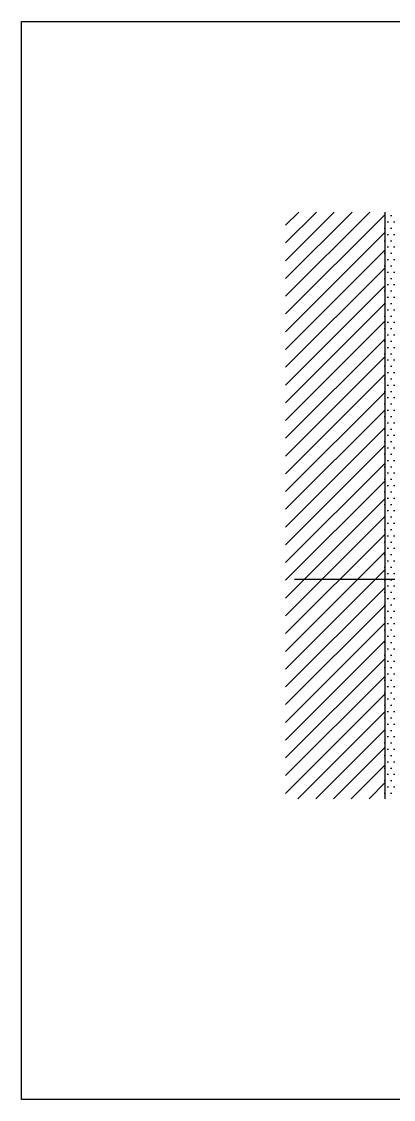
# Model space of a CAD drawing. Header units: metres. Extents: x 2161 to 8647, y 1356 to 2951.
# Drawn here: x 6392 to 6768, y 1716 to 2806 of the extents above; entities that cross this region are included whole.
import ezdxf

# ---------------------------------------------------------------- set-up
doc = ezdxf.new("R2010")
doc.units = ezdxf.units.M
doc.layers.add('图层2', color=7, linetype='Continuous')

msp = doc.modelspace()

# ---------------------------------------------------------------- hatches: boundary and pattern name
h = msp.add_hatch()
h.set_pattern_fill('ANSI31', scale=4)
h.paths.add_polyline_path([(6759.53, 2613.43), (6659.19, 2613.43), (6659.19, 2019.99), (6759.53, 2019.99)])
h = msp.add_hatch()
h.set_pattern_fill('DOTS', scale=4)
h.paths.add_polyline_path([(6769.53, 2613.43), (6759.53, 2613.43), (6759.53, 2019.99), (6769.53, 2019.99)])

# ---------------------------------------------------------------- linework, layer by layer
msp.add_line((6759.53, 2613.43), (6759.53, 2019.99))
msp.add_lwpolyline([(6392.4, 2806.1), (8647.33, 2806.1), (8647.33, 1715.83), (6392.4, 1715.83)], close=True)
at = {"layer": '图层2'}
msp.add_line((6769.53, 2241.67), (6668.35, 2241.67), dxfattribs=at)

doc.saveas('drawing.dxf')
